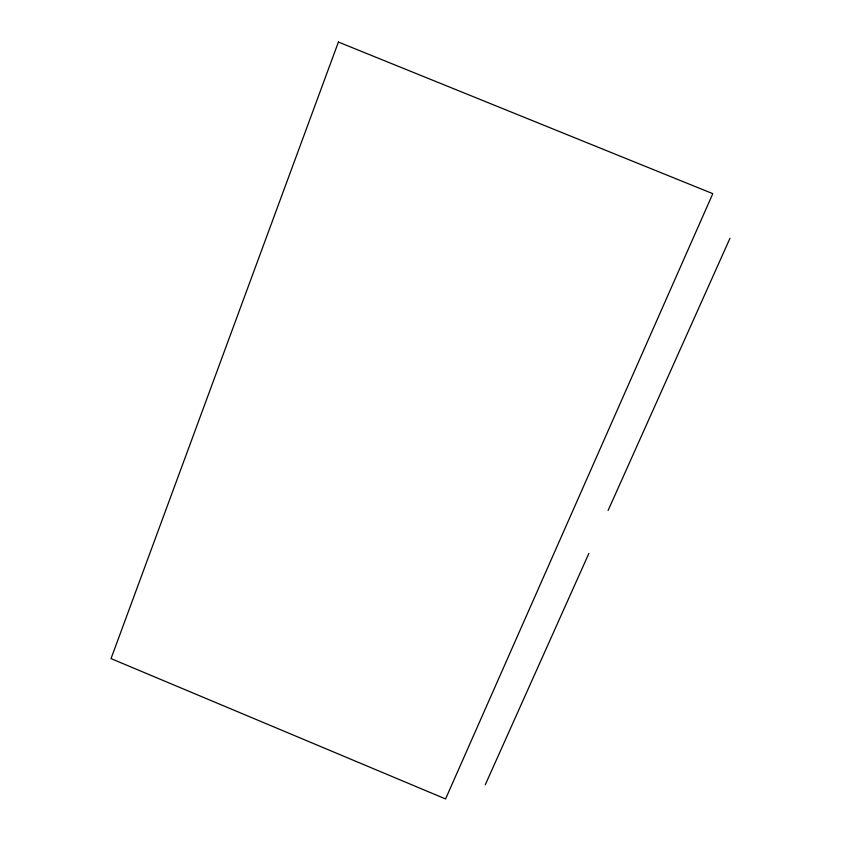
<?xml version="1.0" encoding="UTF-8"?>
<svg xmlns="http://www.w3.org/2000/svg" width="841" height="841" viewBox="0 0 841 841"><rect width="100%" height="100%" fill="white"/><g stroke="black" fill="none" stroke-linecap="round" stroke-linejoin="round"><path stroke-width="1.26" d="M485.268 784.769L588.879 553.41M608.096 510.476L729.977 238.297M338.408 42.05L111.023 658.608L445.562 798.95L712.8 193.672L338.408 42.05"/></g></svg>
